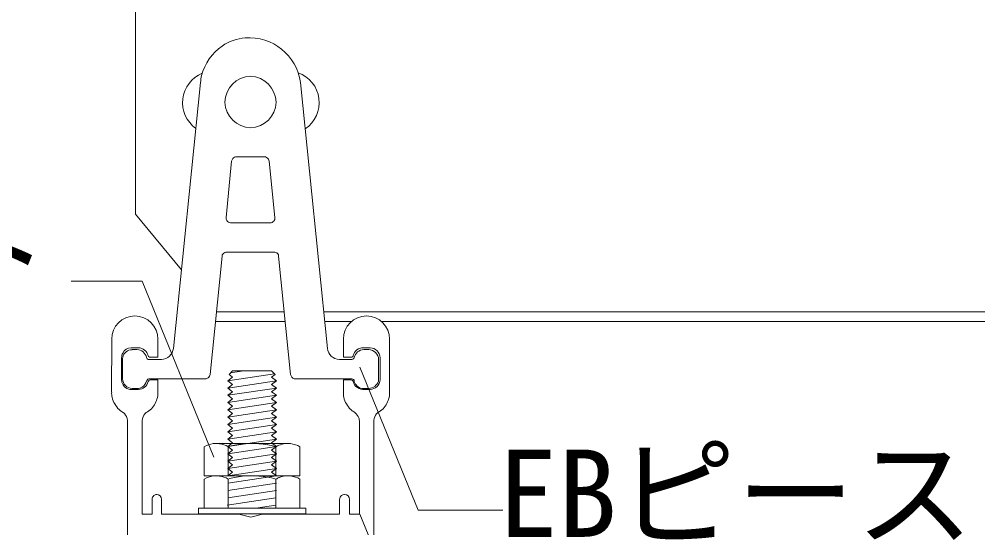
# Model space of a CAD drawing. Units: millimetres, scale not verified. Extents: x -810 to 810, y -566 to 552.
# Drawn here: x -497.9 to -304.5, y -82.4 to 20.2 of the extents above; entities that cross this region are included whole.
import ezdxf
from ezdxf.enums import TextEntityAlignment as Align

# ---------------------------------------------------------------- set-up
doc = ezdxf.new("R2010")
doc.units = ezdxf.units.MM
doc.header["$LTSCALE"] = 6
doc.linetypes.add('DASHED3', pattern=[4, 3, -1])
for name, color, linetype, lineweight in [('1-0_芯・寸法線', 7, 'Continuous', 18), ('1-1_記号', 5, 'Continuous', 18), ('1-2_ハッチング', 6, 'Continuous', 18), ('1-7_設備', 7, 'Continuous', 18), ('1-F', 7, 'Continuous', 18)]:
    doc.layers.add(name, color=color, linetype=linetype, lineweight=lineweight)
doc.styles.add('ＭＳ ゴシック', font='')
doc.styles.get('ＭＳ ゴシック').set_extended_font_data('MS Gothic')

msp = doc.modelspace()

# ---------------------------------------------------------------- linework, layer by layer
at = {"layer": '1-0_芯・寸法線'}
for p, q in [((-474.429, -19.139), (-474.429, 113.696)), ((-474.429, -19.139), (-465.147, -30.312)), ((-458.082, -38.816), (-444.402, -38.816)), ((-436.445, -38.816), (356.818, -38.816)), ((-458.28, -40.784), (-444.203, -40.784)), ((-436.247, -40.784), (-430.885, -40.784)), ((-424.763, -40.784), (345.218, -40.784))]:
    msp.add_line(p, q, dxfattribs=at)
for centre, start, end in [((-458.52, 3.395), 112.254, 234.536), ((-443.762, 3.395), 304.177, 70.159)]:
    msp.add_arc(centre, 6.395, start, end, dxfattribs=at)
at = {"layer": '1-1_記号'}
for p, q in [((-479.22, -44.303), (-479.221, -55.047)), ((-469.893, -44.262), (-469.893, -45.484)), ((-432.487, -44.303), (-432.487, -45.483)), ((-423.16, -44.262), (-423.16, -45.483)), ((-473.809, -46.054), (-475.305, -46.054)), ((-428.571, -46.054), (-427.076, -46.054)), ((-423.16, -45.483), (-423.16, -55.047)), ((-477.214, -48.061), (-477.214, -52.469)), ((-425.069, -48.061), (-425.069, -52.469)), ((-469.894, -52.548), (-471.389, -52.548)), ((-469.894, -52.548), (-469.894, -55.047)), ((-432.487, -52.548), (-430.913, -52.548)), ((-432.487, -52.548), (-432.487, -55.047)), ((-473.809, -54.476), (-475.305, -54.476)), ((-474.046, -54.476), (-475.049, -54.476)), ((-428.571, -54.476), (-427.076, -54.476)), ((-428.316, -54.476), (-427.332, -54.476)), ((-476.053, -87.534), (-476.053, -60.97)), ((-473.062, -60.97), (-473.062, -79.624)), ((-429.24, -60.97), (-429.24, -79.624)), ((-426.328, -87.534), (-426.328, -60.97)), ((-471.055, -79.624), (-471.055, -76.633)), ((-469.146, -79.624), (-469.146, -76.633)), ((-433.235, -79.624), (-433.235, -76.633)), ((-431.247, -79.624), (-431.247, -76.633)), ((-471.055, -79.624), (-473.062, -79.624)), ((-469.146, -79.624), (-453.562, -79.624)), ((-451.141, -80.214), (-453.562, -79.624)), ((-451.141, -80.214), (-448.819, -79.624)), ((-433.235, -79.624), (-448.819, -79.624)), ((-431.247, -79.624), (-429.24, -79.624))]:
    msp.add_line(p, q, dxfattribs=at)
for points in [[(-469.894, -45.483), (-469.894, -47.983), (-471.389, -47.983)], [(-432.487, -45.483), (-432.487, -47.983), (-430.913, -47.983)]]:
    msp.add_lwpolyline(points, dxfattribs=at)
for centre, radius, start, end in [((-474.556, -44.303), 4.664, 0, 180), ((-427.824, -44.303), 4.664, 0, 180), ((-475.279, -47.963), 1.909, 90.791, 153.685), ((-473.863, -48.081), 2.029, 12.347, 88.504), ((-428.447, -48.146), 2.109, 118.688, 156.806), ((-428.558, -47.872), 1.818, 90.45, 119.771), ((-427.157, -48.142), 2.09, 2.23, 87.77), ((-475.122, -48.059), 2.092, 153.196, 180.055), ((-471.301, -47.365), 0.645, 206.059, 242.787), ((-471.393, -47.489), 0.494, 245.704, 270.423), ((-430.921, -47.603), 0.38, 271.202, 288.148), ((-430.98, -47.416), 0.575, 287.977, 323.86), ((-430.693, -47.638), 0.213, 326.282, 357.242), ((-428.811, -47.935), 1.694, 158.515, 170.267), ((-475.116, -52.447), 2.098, 180.607, 239.987), ((-473.863, -52.447), 2.029, 271.526, 347.623), ((-471.22, -53.213), 0.74, 144.024, 153.471), ((-471.385, -53.067), 0.519, 90.37, 146.142), ((-430.962, -53.101), 0.555, 41.705, 84.895), ((-430.665, -52.886), 0.185, 1.271, 25.115), ((-428.713, -52.571), 1.795, 189.986, 225.695), ((-428.471, -52.373), 2.105, 224.748, 267.251), ((-427.157, -52.388), 2.09, 272.23, 357.77), ((-475.677, -55.228), 3.548, 177.062, 193.312), ((-474.333, -54.954), 4.919, 192.823, 226.865), ((-475.307, -52.64), 1.836, 242.1, 270.06), ((-474.846, -54.935), 4.984, 320.663, 350.416), ((-473.489, -55.218), 3.599, 351.243, 2.714), ((-428.943, -55.228), 3.548, 177.062, 193.312), ((-427.599, -54.954), 4.919, 192.823, 226.865), ((-428.113, -54.935), 4.984, 320.663, 350.416), ((-426.755, -55.218), 3.599, 351.243, 2.714), ((-475.293, -55.905), 3.569, 227.665, 238.933), ((-477.828, -60.336), 1.537, 53.256, 63.228), ((-478.369, -60.928), 2.338, 15.719, 51.325), ((-470.689, -60.944), 2.389, 139.212, 174.616), ((-471.186, -60.472), 1.704, 117.753, 140.293), ((-473.872, -55.81), 3.678, 300.986, 321.588), ((-428.56, -55.905), 3.569, 227.665, 238.933), ((-431.137, -60.407), 1.619, 50.293, 62.995), ((-431.834, -61.109), 2.607, 19.9, 48.398), ((-424.002, -60.912), 2.34, 139.13, 174.793), ((-424.482, -60.46), 1.682, 117.017, 140.104), ((-427.139, -55.81), 3.678, 300.986, 321.588), ((-477.802, -60.798), 1.757, 354.418, 16.642), ((-471.517, -60.812), 1.553, 176.562, 185.829), ((-431.381, -60.987), 2.141, 0.448, 20.918), ((-424.724, -60.806), 1.612, 176.233, 185.81), ((-469.982, -76.652), 1.072, 132.698, 178.974), ((-470.124, -76.479), 0.85, 90.461, 133.652), ((-470.191, -76.672), 1.045, 2.189, 86.676), ((-432.147, -76.703), 1.09, 129.645, 176.257), ((-432.22, -76.572), 0.943, 90.704, 131.365), ((-432.292, -76.672), 1.045, 2.189, 86.676)]:
    msp.add_arc(centre, radius, start, end, dxfattribs=at)
at = {"layer": '1-2_ハッチング'}
for p, q in [((-461.282, 7.453), (-466.772, -46.187)), ((-441.113, 7.453), (-435.702, -46.187)), ((-454.041, -7.541), (-448.453, -7.541)), ((-455.025, -8.446), (-456.107, -19.78)), ((-447.449, -8.446), (-446.288, -19.78)), ((-455.281, -20.863), (-455.202, -20.863)), ((-447.292, -20.863), (-455.202, -20.863)), ((-446.288, -19.859), (-446.288, -19.78)), ((-455.95, -26.786), (-446.445, -26.786)), ((-456.953, -27.612), (-459.354, -51.441)), ((-445.54, -27.612), (-443.12, -51.441)), ((-474.112, -46.443), (-475.115, -46.443)), ((-428.382, -46.443), (-427.378, -46.443)), ((-477.024, -48.431), (-477.024, -52.346)), ((-469.192, -48.431), (-471.691, -48.431)), ((-433.281, -48.431), (-430.782, -48.431)), ((-425.371, -48.431), (-425.371, -52.346)), ((-460.357, -52.346), (-471.691, -52.346)), ((-469.94, -52.346), (-471.436, -52.346)), ((-442.116, -52.346), (-430.782, -52.346)), ((-432.534, -52.346), (-430.959, -52.346)), ((-474.112, -54.275), (-475.115, -54.275)), ((-428.382, -54.275), (-427.378, -54.275))]:
    msp.add_line(p, q, dxfattribs=at)
for centre, radius, start, end in [((-451.601, 7.144), 9.327, 94.238, 124.77), ((-451.534, 5.944), 10.529, 8.244, 94.117), ((-451.119, 6.339), 10.264, 124.417, 165.835), ((-452.268, 6.8), 9.038, 166.886, 175.853), ((-451.009, 3.36), 5.356, 92.133, 178.95), ((-451.483, 3.266), 5.453, 2.024, 87.111), ((-451.015, 3.651), 5.352, 182.073, 267.927), ((-451.404, 3.677), 5.378, 272.106, 357.676), ((-454.031, -8.49), 0.948, 90.637, 140.872), ((-448.482, -8.625), 1.084, 34.634, 88.489), ((-448.482, -8.625), 1.084, 34.634, 88.489), ((-453.903, -8.631), 1.137, 139.367, 170.632), ((-448.22, -8.452), 0.771, 0.416, 35.077), ((-455.29, -19.93), 0.83, 169.57, 213.449), ((-455.086, -19.818), 1.065, 212.464, 259.448), ((-447.288, -19.814), 1.049, 269.768, 317.553), ((-447.28, -19.891), 0.994, 320.612, 1.87), ((-455.942, -27.935), 1.149, 90.361, 134.735), ((-446.442, -27.817), 1.031, 74.006, 90.168), ((-446.371, -27.628), 0.83, 1.111, 75.198), ((-456.203, -27.632), 0.752, 136.882, 178.522), ((-469.277, -45.912), 2.519, 271.907, 353.744), ((-433.228, -45.947), 2.485, 185.56, 268.789), ((-474.936, -48.429), 2.088, 167.764, 180.039), ((-475.066, -48.397), 1.954, 91.444, 167.888), ((-474.151, -48.458), 2.017, 12.654, 88.894), ((-471.491, -47.819), 0.72, 196.074, 220.349), ((-471.705, -47.976), 0.455, 222.654, 271.8), ((-430.786, -47.88), 0.551, 270.403, 322.131), ((-430.652, -48.017), 0.362, 326.379, 0.041), ((-428.327, -48.454), 2.013, 91.586, 167.441), ((-427.439, -48.511), 2.07, 2.252, 88.312), ((-460.363, -51.416), 0.931, 270.399, 311.211), ((-460.521, -51.209), 1.189, 310.332, 348.762), ((-442.018, -51.25), 1.12, 189.844, 251.011), ((-475.029, -52.281), 1.995, 181.884, 267.528), ((-473.978, -52.61), 1.671, 265.424, 302.934), ((-474.149, -52.299), 2.023, 302.225, 346.292), ((-471.396, -53.009), 0.821, 148.057, 163.754), ((-471.691, -52.813), 0.466, 90.007, 149.396), ((-442.116, -51.408), 0.939, 253.628, 270.009), ((-430.788, -52.886), 0.539, 47.342, 89.384), ((-430.787, -52.943), 0.321, 25.143, 41.575), ((-430.682, -52.783), 0.392, 0.495, 48.417), ((-428.521, -52.427), 1.804, 191.253, 227.448), ((-428.403, -52.362), 1.932, 226.167, 258.782), ((-427.421, -52.191), 2.084, 271.187, 343.365), ((-427.227, -52.348), 1.856, 346.305, 0.054), ((-428.514, -52.72), 1.56, 260.208, 274.851)]:
    msp.add_arc(centre, radius, start, end, dxfattribs=at)
at = {"layer": '1-7_設備'}
for p, q in [((-446.405, -51.29), (-455.813, -52.702)), ((-454.83, -51.964), (-455.813, -52.702)), ((-455.235, -51.139), (-452.535, -50.734)), ((-446.961, -51.964), (-445.977, -52.702)), ((-445.977, -52.702), (-455.813, -54.177)), ((-455.813, -55.652), (-445.977, -54.177)), ((-445.977, -55.652), (-455.813, -57.128)), ((-455.813, -58.603), (-445.977, -57.128)), ((-454.83, -59.341), (-455.813, -60.079)), ((-446.961, -59.341), (-445.977, -60.079)), ((-445.977, -60.079), (-455.813, -61.554)), ((-455.813, -63.029), (-445.977, -61.554)), ((-445.977, -63.029), (-455.813, -64.505)), ((-443.963, -65.359), (-457.893, -65.359)), ((-454.83, -65.242), (-455.813, -64.505)), ((-445.977, -64.505), (-455.813, -65.98)), ((-455.813, -65.98), (-454.83, -65.242)), ((-460.537, -66.03), (-460.537, -71.882)), ((-454.83, -66.718), (-455.813, -65.98)), ((-445.977, -65.98), (-455.813, -67.456)), ((-455.813, -67.456), (-454.83, -66.718)), ((-454.83, -68.193), (-455.813, -67.456)), ((-445.977, -67.456), (-455.813, -68.931)), ((-455.716, -66.037), (-455.716, -71.882)), ((-446.074, -66.03), (-446.074, -71.882)), ((-441.253, -66.033), (-441.253, -71.882)), ((-455.813, -68.931), (-454.83, -68.193)), ((-454.83, -69.669), (-455.813, -68.931)), ((-445.977, -68.931), (-455.813, -70.406)), ((-455.813, -70.406), (-454.83, -69.669)), ((-454.83, -71.144), (-455.813, -70.406)), ((-445.977, -70.406), (-455.813, -71.882)), ((-455.813, -71.882), (-454.83, -71.144)), ((-460.537, -71.882), (-455.716, -71.882)), ((-460.537, -72.552), (-460.537, -78.404)), ((-443.963, -71.882), (-457.893, -71.882)), ((-443.963, -71.882), (-457.893, -71.882)), ((-455.716, -72.559), (-455.716, -78.404)), ((-446.074, -72.552), (-446.074, -78.404)), ((-441.253, -72.555), (-441.253, -75.655)), ((-441.253, -75.655), (-441.253, -78.404)), ((-461.718, -78.404), (-461.718, -79.536)), ((-460.537, -78.404), (-455.716, -78.404)), ((-461.718, -79.536), (-440.073, -79.536))]:
    msp.add_line(p, q, dxfattribs=at)
at = {"layer": '1-7_設備', "linetype": 'DASHED3'}
for p, q in [((-445.977, -71.882), (-455.813, -73.357)), ((-445.977, -73.357), (-455.813, -74.832)), ((-445.977, -74.832), (-455.813, -76.308)), ((-446.074, -76.322), (-455.91, -77.798)), ((-446.074, -77.798), (-450.117, -78.404))]:
    msp.add_line(p, q, dxfattribs=at)
at = {"layer": '1-7_設備'}
for points in [[(-454.83, -51.964), (-455.532, -51.437), (-454.83, -50.734), (-446.961, -50.734)], [(-446.961, -51.964), (-446.258, -51.437), (-446.961, -50.734)], [(-454.83, -57.866), (-455.813, -57.128), (-454.83, -56.39), (-455.813, -55.652), (-454.83, -54.915), (-455.813, -54.177), (-454.83, -53.439), (-455.813, -52.702)], [(-445.977, -58.603), (-446.961, -57.866), (-445.977, -57.128), (-446.961, -56.39), (-445.977, -55.652), (-446.961, -54.915), (-445.977, -54.177), (-446.961, -53.439), (-445.977, -52.702)], [(-454.83, -59.341), (-455.813, -58.603), (-454.83, -57.866)], [(-446.961, -59.341), (-445.977, -58.603), (-455.813, -60.079)], [(-455.813, -64.505), (-454.83, -63.767), (-455.813, -63.029), (-454.83, -62.292), (-455.813, -61.554), (-454.83, -60.816), (-455.813, -60.079)], [(-445.977, -64.505), (-446.961, -63.767), (-445.977, -63.029), (-446.961, -62.292), (-445.977, -61.554), (-446.961, -60.816), (-445.977, -60.079)], [(-445.977, -65.98), (-446.961, -65.242), (-445.977, -64.505), (-455.813, -65.98)], [(-445.977, -67.456), (-446.961, -66.718), (-445.977, -65.98), (-455.813, -67.456)], [(-445.977, -68.931), (-446.961, -68.193), (-445.977, -67.456), (-455.813, -68.931)], [(-445.977, -70.406), (-446.961, -69.669), (-445.977, -68.931), (-455.813, -70.406)], [(-445.977, -71.882), (-446.961, -71.144), (-445.977, -70.406)], [(-455.716, -71.882), (-446.074, -71.882), (-441.253, -71.882)], [(-440.073, -79.536), (-440.073, -78.404), (-461.718, -78.404)], [(-455.716, -78.404), (-446.074, -78.404), (-441.253, -78.404)]]:
    msp.add_lwpolyline(points, dxfattribs=at)
for centre, radius, start, end in [((-457.954, -70.441), 5.111, 98.598, 120.347), ((-458.127, -69.137), 3.793, 84.909, 98.973), ((-458.363, -70.893), 5.554, 66.573, 85.151), ((-452.46, -75.69), 10.193, 101.345, 108.665), ((-450.895, -84.525), 19.161, 80.9, 100.736), ((-449.493, -76.324), 10.847, 71.628, 81.346), ((-443.654, -70.091), 4.727, 104.544, 120.795), ((-443.595, -69.885), 4.541, 90.874, 105.951), ((-443.9, -70.874), 5.534, 66.486, 87.573), ((-457.344, -68.552), 2.996, 57.085, 66.57), ((-442.892, -68.566), 3.016, 57.092, 66.512), ((-457.954, -76.963), 5.111, 98.598, 120.347), ((-458.127, -75.66), 3.793, 84.909, 98.973), ((-458.363, -77.416), 5.554, 66.573, 85.151), ((-457.344, -75.074), 2.996, 57.085, 66.57), ((-452.46, -82.212), 10.193, 101.345, 108.665), ((-450.895, -91.047), 19.161, 80.9, 100.736), ((-449.493, -82.847), 10.847, 71.628, 81.346), ((-443.654, -76.614), 4.727, 112.6, 120.795), ((-443.654, -76.614), 4.727, 111.286, 112.6), ((-443.654, -76.614), 4.727, 104.544, 111.286), ((-443.595, -76.407), 4.541, 90.874, 105.951), ((-443.9, -77.396), 5.534, 66.486, 87.573), ((-442.892, -75.089), 3.016, 57.092, 66.512)]:
    msp.add_arc(centre, radius, start, end, dxfattribs=at)
at = {"layer": '1-F'}
for p, q in [((-473.074, -32.619), (-487.391, -32.619)), ((-458.58, -68.096), (-473.074, -32.619)), ((-429.161, -49.975), (-417.386, -78.797)), ((-417.386, -78.797), (-400.35, -78.797)), ((-429.161, -79.624), (-417.386, -108.445))]:
    msp.add_line(p, q, dxfattribs=at)

# ---------------------------------------------------------------- texts
at = {"layer": '1-F', "style": 'ＭＳ ゴシック'}
for s, p in [('ハードロックナット', (-707.67, -40.869)), ('EBピース', (-401.23, -89.476))]:
    msp.add_text(s, height=17.6, dxfattribs=at).set_placement(p, align=Align.BOTTOM_LEFT)

doc.saveas('drawing.dxf')
